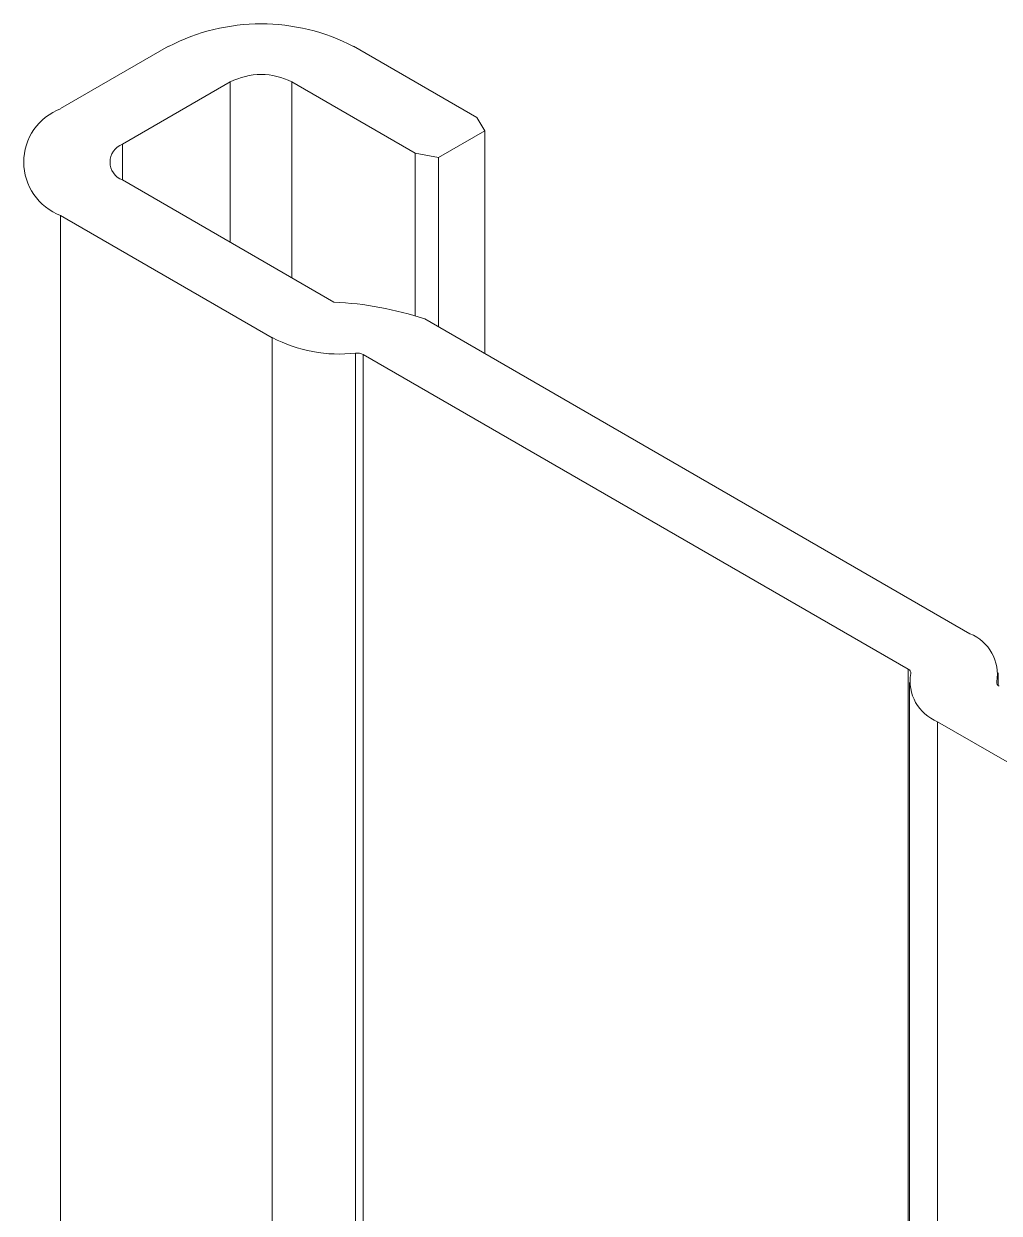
# Model space of a CAD drawing. Extents: x -976302 to -776254, y 5665 to 231437.
# Drawn here: x -788718.6 to -788606, y 80918.1 to 81055.4 of the extents above; entities that cross this region are included whole.
import ezdxf

# ---------------------------------------------------------------- set-up
doc = ezdxf.new("R2010")
doc.units = 0
doc.header["$LTSCALE"] = 1000
doc.header["$MEASUREMENT"] = 0

msp = doc.modelspace()

# ---------------------------------------------------------------- linework, layer by layer
at = {"linetype": 'Continuous', "lineweight": 15}
for p, q in [((-788714.35, 81045.58), (-788701.9, 81052.77)), ((-788714.35, 81045.58), (-788701.9, 81052.77)), ((-788680.55, 81052.77), (-788666.31, 81044.55)), ((-788680.55, 81052.77), (-788666.31, 81044.55)), ((-788694.78, 81048.66), (-788707.23, 81041.47)), ((-788694.78, 81048.66), (-788707.23, 81041.47)), ((-788694.78, 81030.17), (-788694.78, 81048.66)), ((-788673.43, 81040.44), (-788687.66, 81048.66)), ((-788673.43, 81040.44), (-788687.66, 81048.66)), ((-788687.66, 81026.06), (-788687.66, 81048.66)), ((-788666.31, 81044.55), (-788665.42, 81043.01)), ((-788666.31, 81044.55), (-788665.42, 81043.01)), ((-788665.42, 81043.01), (-788670.76, 81039.93)), ((-788665.42, 81043.01), (-788670.76, 81039.93)), ((-788665.42, 81017.33), (-788665.42, 81043.01)), ((-788665.42, 81017.33), (-788665.42, 81043.01)), ((-788707.23, 81037.36), (-788707.23, 81041.47)), ((-788670.76, 81039.93), (-788673.43, 81040.44)), ((-788673.43, 81021.67), (-788673.43, 81040.44)), ((-788670.76, 81039.93), (-788673.43, 81040.44)), ((-788673.43, 81021.67), (-788673.43, 81040.44)), ((-788670.76, 81020.41), (-788670.76, 81039.93)), ((-788670.76, 81020.41), (-788670.76, 81039.93)), ((-788707.23, 81037.36), (-788682.81, 81023.26)), ((-788707.23, 81037.36), (-788682.81, 81023.26)), ((-788689.93, 81019.15), (-788714.35, 81033.25)), ((-788714.35, 79800.55), (-788714.35, 81033.25)), ((-788689.93, 81019.15), (-788714.35, 81033.25)), ((-788714.35, 79800.55), (-788714.35, 81033.25)), ((-788672.32, 81021.31), (-788609.42, 80985)), ((-788672.32, 81021.31), (-788609.42, 80985)), ((-788689.93, 79786.45), (-788689.93, 81019.15)), ((-788689.93, 79786.45), (-788689.93, 81019.15)), ((-788680.31, 79784.66), (-788680.31, 81017.37)), ((-788680.31, 79784.66), (-788680.31, 81017.37)), ((-788616.54, 80980.9), (-788679.44, 81017.2)), ((-788679.44, 79784.5), (-788679.44, 81017.2)), ((-788616.54, 80980.9), (-788679.44, 81017.2)), ((-788679.44, 79784.5), (-788679.44, 81017.2)), ((-788616.54, 79748.19), (-788616.54, 80980.9)), ((-788616.54, 79748.19), (-788616.54, 80980.9)), ((-788606.33, 80979.26), (-788606.33, 80979.45)), ((-788606.18, 80979.04), (-788606.18, 80980.49)), ((-788606.18, 80979.04), (-788606.18, 80980.49)), ((-788616.41, 80979.36), (-788616.41, 79746.65)), ((-788616.41, 80979.36), (-788616.41, 79746.65)), ((-788588.74, 80960.74), (-788613.16, 80974.84)), ((-788613.16, 79742.13), (-788613.16, 80974.84)), ((-788588.74, 80960.74), (-788613.16, 80974.84)), ((-788613.16, 79742.13), (-788613.16, 80974.84))]:
    msp.add_line(p, q, dxfattribs=at)
for centre, radius, start, end in [((-788691.22, 81032.16), 23.2, 62.6097, 117.3903), ((-788691.22, 81032.16), 23.2, 62.6097, 117.3903), ((-788691.22, 81041.79), 7.73, 62.6097, 117.3903), ((-788691.22, 81041.79), 7.73, 62.6097, 117.3903), ((-788712.01, 81039.41), 6.59, 110.7834, 249.2166), ((-788712.01, 81039.41), 6.59, 110.7834, 249.2166), ((-788706.45, 81039.41), 2.2, 110.7834, 249.2166), ((-788706.45, 81039.41), 2.2, 110.7834, 249.2166), ((-788684.61, 80984.4), 38.9, 71.5881, 87.3585), ((-788684.61, 80984.4), 38.9, 71.5881, 87.3585), ((-788682.21, 81033.94), 16.68, 242.4176, 276.529), ((-788682.21, 81033.94), 16.68, 242.4176, 276.529), ((-788680.14, 81015.86), 1.52, 62.4176, 96.529), ((-788680.14, 81015.86), 1.52, 62.4176, 96.529), ((-788611.33, 80980.3), 5.07, 350.3168, 67.9698), ((-788611.33, 80980.3), 5.07, 350.3168, 67.9698), ((-788616.71, 80980.47), 0.461, 350.3168, 67.9698), ((-788616.71, 80980.47), 0.461, 350.3168, 67.9698), ((-788611.26, 80979.54), 5.07, 170.3168, 247.9698), ((-788611.26, 80979.54), 5.07, 170.3168, 247.9698), ((-788605.87, 80979.37), 0.461, 170.3168, 247.9698), ((-788605.87, 80979.37), 0.461, 170.3168, 247.9698)]:
    msp.add_arc(centre, radius, start, end, dxfattribs=at)

doc.saveas('drawing.dxf')
